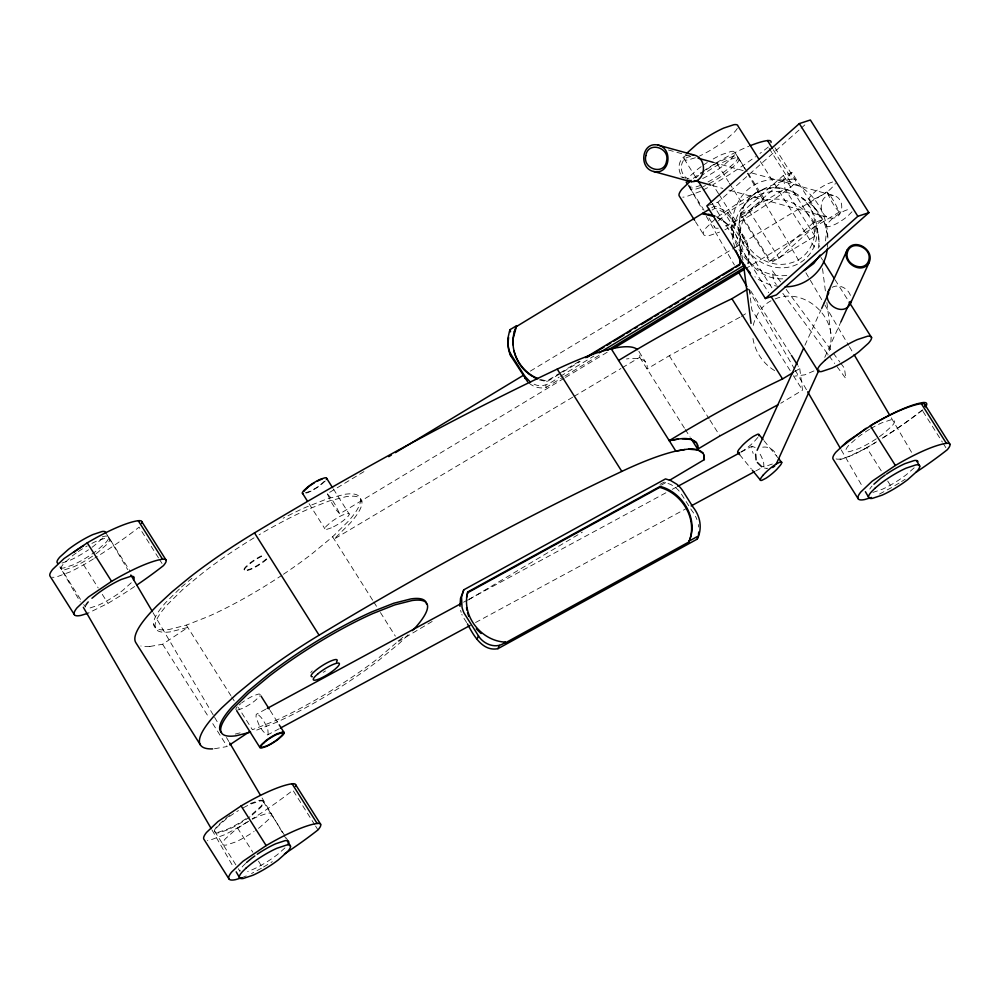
<?xml version="1.0" encoding="UTF-8"?>
<svg xmlns="http://www.w3.org/2000/svg" width="1000" height="1000" viewBox="0 0 1000 1000"><rect width="100%" height="100%" fill="white"/><g stroke="black" fill="none" stroke-linecap="round" stroke-linejoin="round"><path stroke-width="0.75" stroke-dasharray="5 3.75" d="M742.95 260.188C738.213 237.787 733.012 206.325 756.65 192.4C768.55 185.538 783.7 186.3 795.325 193.363C780.462 184.788 760.263 186.5 748.325 199.3M791.988 172.638L749.087 210.787L740.413 213.625L770.325 260.975L779 258.137L821.888 219.988L791.988 172.638L783.312 175.475L740.413 213.625C734.712 241.55 761.5 270.775 790.113 263.137C818.188 256.05 823.3 216.85 802.613 198.925M794.388 192.738C820.288 205.662 826.3 246.988 800.075 262.75C774.475 278.163 740.037 256.262 738.763 227.525M818.225 248.175C825.8 212.113 775.837 181.838 749.75 210.375C725.688 236.15 750.863 282.45 785.088 278.65M826.862 302.5L831.2 336.413L830.575 346.775L827.775 355.025M735.05 247.763C724.137 216.938 741 177.5 777.738 179.662C808.388 181.1 828.562 210.8 827.825 239.762M733.275 236.625C734.163 171.525 824.85 180.55 827.775 239.762M825.512 240.912L826.587 230.075M827.387 247.338L828 241.15M265.837 709.15L256.225 714.35L256 716.925L258.675 724.237A13.125 3.65 61.6 0 0 263.425 731.7L267.462 734.963L279.188 728.737M268.2 734.688L267.9 729.987L265.75 724.8A13.125 3.65 61.6 0 0 261 717.325L258.062 714.5L256.225 714.35M755.15 447.512L751.938 446.25L751.712 448.825L753.15 453.438M755.662 471.037L763.913 466.575L763.612 461.887L761.462 456.7A13.125 3.65 61.6 0 0 758.363 451.438M814.925 236.175L785.025 188.812L783.312 175.475L813.213 222.825L814.925 236.175L770.575 262.962L740.675 215.613L743.8 206.363L749.25 198.45M753.25 325.363C755.825 314.312 762.975 303.7 773.838 299.525M804.925 345.25L821.075 309.75M824.762 357.388L840.9 321.887M757.862 437.4L754.087 441.75A14.112 2.688 -40.6 0 1 743.363 450.513L741.075 451.838M851.963 211.775L847.862 216A15.738 3.613 -33.3 0 1 834.812 224.537L829.362 226.55A15.275 3.5 -33.3 0 1 827.525 223.538L831.625 219.3A15.738 3.613 -33.3 0 1 844.675 210.763L850.113 208.75M131.275 582.775L122.65 590.5A28.887 5.962 -32.3 0 1 98.263 605.225L89.05 608.288A28.025 5.787 -32.3 0 1 86.412 608.225M179.375 589.05L165.75 602.5A118.875 24.537 -32.3 0 0 169.2 629.475L186.35 625.125L208.325 616.475A122.487 25.288 -32.3 0 0 282.188 575.1M325.288 480.988L320.975 484.837A14.412 2.975 -32.3 0 1 308.812 492.188L306.225 493.212M283.438 574.263A122.487 25.288 -32.3 0 0 311.725 554.012L332.6 536.788L348.312 521.275A118.875 24.537 -32.3 0 0 344.862 494.288L327.713 498.638L305.75 507.287A122.487 25.288 -32.3 0 0 283.2 518.212M718.388 220.888L726.087 214.088A28.887 5.962 -32.3 0 1 750.462 199.35L759.688 196.287A28.025 5.787 -32.3 0 1 760.5 202.65L751.875 210.375A28.887 5.962 -32.3 0 1 727.5 225.1L722.312 227.138M402.85 637.25L377.788 658.612A122.487 25.288 -32.3 0 1 274.387 721.087L252.413 729.737L238.337 707.45M408.088 634.763L399.7 643.037L378.837 660.263A122.487 25.288 -32.3 0 1 275.425 722.738L253.463 731.388M245.6 863.425L242.812 866.175A28.025 5.787 -32.3 0 0 239.963 871.325L238.3 868.713M284.938 847.938L277.238 854.737A28.887 5.962 -32.3 0 1 252.85 869.463L247.675 871.513M914.163 467.812L906.462 474.613A28.887 5.962 -32.3 0 1 882.087 489.35L872.862 492.413M708.225 205.4L717.875 202.237L799.95 129.238M801.112 128.212L805.738 124.1M715.425 218.812L706.213 227.763A41 8.462 -32.3 0 0 710.387 235.225L719.55 232.1M181.475 586.975L191.9 578.362M695.738 177.887L698.7 175.45M239.125 705.013L240.763 703.662M252.188 815.062L260.812 807.35A28.025 5.787 -32.3 0 0 260 800.987L250.775 804.05A28.887 5.962 -32.3 0 0 241.025 809.062M266.438 558.837L263.775 561.025A15.475 3.188 -32.3 0 1 250.7 568.862L245.837 570.438A15.012 3.1 -32.3 0 1 245.6 566.912L250.3 562.75A15.475 3.188 -32.3 0 1 263.363 554.913M266.75 559.325L264.088 561.512A15.475 3.188 -32.3 0 1 251.012 569.35L246.15 570.925A15.012 3.1 -32.3 0 1 245.912 567.4L250.613 563.237A15.475 3.188 -32.3 0 1 263.675 555.4M693.325 178.375L701.462 172.262M717.65 216.887L740.788 201.225A71.025 14.663 -32.3 0 1 791.85 179.075L773.15 149.588M702.75 171.412L716.475 162.712L728.625 181.975M149.863 646.475L162.613 644.237L187.825 627.45L170.675 631.8M540.55 379.513L546.838 380.988L558.8 373.738M560.125 372.925L580.075 360.85M539.388 379.875L546.925 381.675L561.55 372.812M562.875 372.013L580.163 361.538M711.838 207.75L714.425 206.188L716.162 206.525L725.812 211.175A27.075 26.363 -7.3 0 1 731.925 217.913L742.113 234.05A33.475 32.6 -7.3 0 1 747.3 243.2L749.45 255.65L747.775 265.562L749.025 250.8L749.325 253.075M712.05 210.075L714.712 208.463L716.45 208.8L726.112 213.45A27.075 26.363 -7.3 0 1 732.212 220.188L742.412 236.325A33.475 32.6 -7.3 0 1 747.588 245.475L748.962 250.512M740.675 215.613L785.025 188.812M564.138 378.275L339.7 513.85L336.337 510.075A13.125 1.225 58.9 0 1 331.587 502.6L327.275 493.787L364.675 471.188M530.325 371.112L733.388 248.45M734.725 247.638L826.9 191.962L830.275 195.738A13.125 1.225 58.9 0 1 835.025 203.212L839.338 212.025L747.163 267.712M534.1 384.175C543.15 388.762 551.987 382.125 559.163 377.05M560.5 376.25L593.888 356.075M529.15 383.2C533.725 387.137 540.2 388.938 546.1 387.4L563.462 376.9M564.8 376.1L602.2 353.512M565.475 377.463L608.225 351.637M739.975 317.175L669.287 355.737L647.062 368.963A158.488 32.713 -32.3 0 0 626.462 358.963M741.3 316.375L747.913 312.375M794.463 371.737L799.75 368.537L798.088 365.913M799.75 368.537L802.525 390.175L780.763 403.263M572.688 397.2L334.062 539.113L349.787 523.6A118.875 24.537 -32.3 0 0 346.337 496.613L329.175 500.962L307.213 509.613A122.487 25.288 -32.3 0 0 259.075 534.812M574.038 396.4L620.95 368.5M622.288 367.7L639.725 357.337A158.488 32.713 -32.3 0 0 638.9 351.362M432.175 621.462L398.663 641.388L396.175 637.463M468.375 599.938L582.325 532.163M661.413 485.125L668.112 481.15M93.425 558.913A113.175 23.363 -32.3 0 1 83.625 564.837L71.338 571.425L56.837 576.838A41 8.462 -32.3 0 1 52.287 577.263M791.8 179.112A29.1 6 -32.3 0 1 792.625 185.538A113.175 23.363 -32.3 0 1 737.175 223.225L724.875 229.812M134.613 586.538A113.175 23.363 -32.3 0 1 107.95 603.35L87.65 613.362M247.275 821.988A113.175 23.363 -32.3 0 1 237.475 827.913L225.188 834.513L210.688 839.925A41 8.462 -32.3 0 1 207.413 840.375M899.112 483.05A113.175 23.363 -32.3 0 1 891.762 487.463L879.463 494.062M261.425 868.25L251.525 873.525M660.037 484.387L664.137 482.137L670.863 484.5L675.45 487.488A27.088 25.425 22.6 0 1 681.538 494.312L691.737 510.45A33.487 31.438 22.6 0 1 696.925 519.575M463.575 602.212L467.688 599.975M469.062 599.237L666.8 492.3M672.288 489.325L676.413 487.1M740.95 452.188L751.938 446.25M475.55 622.537L687.013 508.175M703.125 189.988L709.525 186.688M865.163 448.688L848.2 456.725L841.7 458.713A41 8.462 -32.3 0 1 834.875 457.962M687.113 155.062C677.775 158.287 676.538 171.625 683.375 177.95M700.562 191.3L686.062 196.713A41 8.462 -32.3 0 1 682.788 197.175M242.237 877.6L246.238 875.888M775.15 298.962C800.263 288.075 829.85 310.05 831.2 336.413M813.938 370.938L804.725 374.85L794.65 376.125M695.4 157.725L688.05 159.987A31.037 6.4 -32.3 0 1 684.675 156.275M700.775 185.362L692.85 187.913A28.025 5.787 -32.3 0 1 692.038 181.55M700.588 187.613L693.95 189.65A28.025 5.787 -32.3 0 1 693.138 183.3M331.325 527.85L326.725 529.375A13.987 2.888 -32.3 0 1 326.312 526.2L330.625 522.35A14.412 2.975 -32.3 0 1 342.788 515L347.4 513.475A13.987 2.888 -32.3 0 1 347.8 516.65L343.5 520.5A14.412 2.975 -32.3 0 1 331.325 527.85M250.4 803.462L259.625 800.4A28.025 5.787 -32.3 0 1 260.438 806.762L251.812 814.488A28.887 5.962 -32.3 0 1 249.587 816.162M832.125 287.325C839.613 283.3 849.438 289.113 850.863 297.162M763.913 466.575L762.075 466.438M772.35 463.988L766.125 466.163L767.312 468.587L764.45 468.013M821.888 219.988L813.213 222.825L770.325 260.975L770.575 262.962M839.912 459.8L854.412 454.387L868.487 446.725A113.175 23.363 -32.3 0 0 878.288 440.788M832.625 181.962L827.175 183.988A15.738 3.613 -33.3 0 0 814.137 192.525L810.037 196.75A15.275 3.5 -33.3 0 0 811.875 199.775L817.325 197.75A15.738 3.613 -33.3 0 0 830.362 189.225L834.463 184.988A15.275 3.5 -33.3 0 0 835.325 183.412M102.35 536.838L105.037 536.163A28.025 5.787 -32.3 0 1 105.862 542.525L97.225 550.237A28.887 5.962 -32.3 0 1 72.85 564.975L63.625 568.038A28.025 5.787 -32.3 0 1 60.562 564.675M305.3 492.875L309.413 491.512A12.9 2.662 -32.3 0 0 320.3 484.938L324.15 481.488A12.512 2.587 -32.3 0 0 325.15 480.15M62.038 563.05L69.912 560.325A28.887 5.962 -32.3 0 0 88.5 549.775M237.675 710.013L242.275 708.487A14.412 2.975 -32.3 0 0 254.45 701.137L258.75 697.288A13.987 2.888 -32.3 0 0 259.875 695.788M235.263 734.075L242.413 732.262M214.462 748.75L227.2 746.513L212.3 722.913M690.812 156.6C678.375 157.15 678.363 176.788 689.788 179.312M839.338 212.025L835.962 208.238A13.125 1.225 58.9 0 1 831.213 200.775L826.9 191.962M327.275 493.787L330.637 497.562A13.125 1.225 58.9 0 1 335.387 505.037L339.7 513.85M786.812 275.425C758.612 278.675 732.7 253.312 731.862 225.55M762.712 447.175C768.688 446.125 774.712 450.15 776.737 455.75M833.388 195.475C819.425 192.138 816.612 215.113 829.613 217.862C843.575 221.2 846.388 198.212 833.388 195.475L749.188 172.262M779.388 286.537L769.812 284.8L758.25 279.45L754.9 276.737M668.425 150L692.087 156.512M713.112 162.312L743.175 170.6M680.925 176.875L688.312 178.912M712.35 185.538L722.862 188.438M728.888 190.1L829.613 217.862M716.162 216.675C727.887 221.838 736.787 232.675 739.762 245.113M717.4 217.95C726.462 222.15 733.55 229.988 737.663 239.013M774.638 370.588C762.312 363.175 753.9 350.075 752.625 335.712M764.013 440.712L777.788 457.587M739.613 454.625L751.413 469.087M780.6 281.863L772.275 270.587L773.575 280.812L776.35 284.575M786.162 289.375L832.45 351.987M833.375 353.237L839.85 362.013M840.775 363.263L844.488 368.263L845.788 378.488L835.612 364.712M782.837 293.337L828.2 354.7M829.125 355.95L834.688 363.462M809.212 199.412L826.7 226.188M774.987 147.8L795.25 179.887M769.112 148.312L792.625 185.538M922.962 411.388L942.362 442.1M943.162 443.387L946.4 448.5M760.375 161.513L815.975 249.537M820.95 257.425L822.613 260.05M835.062 279.762L848.337 300.775M735.013 152.6L747.15 171.825M747.962 173.113L763.363 197.5M749.087 210.787L779 258.137M729.438 183.25L740.788 201.225M718.525 193.7L712.85 184.725A113.175 23.363 -32.3 0 0 755.575 156.662M719.338 194.988L737.175 223.225M717.875 202.237L772.288 288.4M881.25 470.838L866.7 447.8A113.175 23.363 -32.3 0 0 876.5 441.863M887.712 481.075L891.762 487.475M683.988 158.65L696.438 178.363M712.2 203.325L768.625 292.663M687.712 184.375L704.062 210.275M708.925 217.975L714.6 226.962M790.625 354.075L749.112 288.337L751.875 309.975L792.562 374.4M793.388 375.712L802.525 390.175M695.438 221.637L703.55 234.475M669.287 355.737L709.137 418.85M709.975 420.163L719.938 435.938M639.075 351.75L645.6 362.075M639.725 357.337L684.425 428.125M685.25 429.438L690.238 437.325M466.65 622.575L462.638 616.225A31.9 29.938 22.6 0 1 461.838 614.3M360.438 499.412L361.912 501.737M333.387 488.975L349.225 514.075M332.6 536.788L372.987 600.737M373.812 602.05L377.125 607.3M380.438 612.537L395.35 636.15M309.05 503.688L324.888 528.775M270.113 710.425L278.375 723.525M158.525 557.962L139.075 527.15A113.175 23.363 -32.3 0 1 94.637 558.15M159.338 559.25L162.587 564.375M314.75 824.788L292.925 790.238A113.175 23.363 -32.3 0 1 252.15 818.938M315.55 826.062L317.975 829.912M186.35 625.125L230.888 695.638M231.713 696.95L234.2 700.888M105.775 532.712L130.087 571.2M153.625 624.35L155.087 626.675M263.3 801.612L285.413 836.637M286.25 837.938L288.725 841.862M162.613 644.237L208.988 717.663M83.625 564.837L98.212 587.95M102.275 594.362L107.95 603.35M237.475 827.925L252.838 852.237M258.488 861.2L262.525 867.6A113.175 23.363 -32.3 0 0 272.325 861.663M80.512 599.375L59.95 566.825L80.225 601.912M83.75 604.513L85.375 607.075A28.025 5.787 -32.3 0 1 85.988 604.938M214.537 831.075L237.475 867.4M737.938 157.25L746.637 172.025M747.425 173.363L800.387 263.35M805.913 272.762L824.087 303.65M824.887 305L848.587 345.288M849.388 346.637L853.337 353.35M891.275 417.825L912.613 454.087M108.713 537.362L127.688 569.6M152.975 612.587L213.837 716.012M214.625 717.35L218.575 724.062M226.475 737.5L228.85 741.525M262.05 797.938L285.75 838.238M689.175 186.7L702.438 209.65M706.338 216.4L734.4 264.975M748.438 289.275L794.45 368.9M795.225 370.25L807.7 391.838M841.225 449.875L862.288 486.312M212 830L233.05 866.438M739.675 244.425L740.962 257.725M698.312 524.525L698.675 527.038M817.337 228.225L819.75 247.013M822.513 268.587L825.675 293.25M742.113 234.05L742.412 236.325M740.875 251.412L740.788 250.712L740.837 254.5M731.925 217.913L732.212 220.188M714.425 206.188L714.712 208.463M546.838 380.988L546.925 381.675M545.812 385.125L546.1 387.4M325.5 670.975A15.45 3.188 -32.3 0 1 323.225 672.337M149.825 646.5A142.363 29.388 -32.3 0 1 140.812 645.962M170.675 631.8A118.875 24.537 -32.3 0 1 167.213 604.825L182.938 589.3L203.8 572.075A122.487 25.288 -32.3 0 1 255.05 537.225M248.725 821.263A28.887 5.962 -32.3 0 0 234.1 830.987L225.475 838.7A28.025 5.787 -32.3 0 0 226.287 845.062L235.512 842A28.887 5.962 -32.3 0 0 254.088 831.462M252.512 819.175A28.887 5.962 -32.3 0 1 258.475 816.25L267.7 813.188A28.025 5.787 -32.3 0 1 268.512 819.55L259.887 827.275A28.887 5.962 -32.3 0 1 255.3 830.625M92.062 547.263A28.887 5.962 -32.3 0 0 94.288 545.588L102.925 537.875A28.025 5.787 -32.3 0 0 104.588 535.775M310.738 672.65A15.037 3.1 -32.3 0 1 312.262 670.875M249.95 816.737A28.887 5.962 -32.3 0 1 227.8 829.8L218.575 832.862A28.025 5.787 -32.3 0 1 217.763 826.5L226.388 818.775A28.887 5.962 -32.3 0 1 238.475 810.562M246.012 818.675A28.887 5.962 -32.3 0 1 227.438 829.212L218.212 832.275A28.025 5.787 -32.3 0 1 217.4 825.913L226.025 818.2A28.887 5.962 -32.3 0 1 230.613 814.837M96.1 553.663A28.887 5.962 -32.3 0 0 98.325 551.987L106.962 544.263A28.025 5.787 -32.3 0 0 106.137 537.9L96.925 540.962A28.887 5.962 -32.3 0 0 90.962 543.888M92.525 556.175A28.887 5.962 -32.3 0 1 73.95 566.712L64.725 569.775A28.025 5.787 -32.3 0 1 63.913 563.413L72.537 555.7A28.887 5.962 -32.3 0 1 77.138 552.337M78.338 551.512A28.887 5.962 -32.3 0 1 87.163 545.975M709.137 183.675A28.887 5.962 -32.3 0 0 727.562 171.863L736.188 164.137A28.025 5.787 -32.3 0 0 735.375 157.775L726.15 160.85A28.887 5.962 -32.3 0 0 702.862 174.737M705.487 185.525A28.887 5.962 -32.3 0 1 703.175 186.588M708.037 181.925A28.887 5.962 -32.3 0 0 726.462 170.113L735.088 162.4A28.025 5.787 -32.3 0 0 734.275 156.037L725.05 159.1A28.887 5.962 -32.3 0 0 706.462 169.638M702.65 178.538A28.887 5.962 -32.3 0 0 723.525 165.475L732.15 157.75A28.025 5.787 -32.3 0 0 731.338 151.387L722.113 154.45A28.887 5.962 -32.3 0 0 711.075 160.212M718.275 228.162A28.025 5.787 -32.3 0 1 715.212 224.812M700.662 173.825A28.887 5.962 -32.3 0 1 704.062 171.312M768.312 147.025A113.175 23.363 -32.3 0 1 759.95 153.438M905.212 479.25A113.175 23.363 -32.3 0 1 901.55 481.538M922.163 410.112A113.175 23.363 -32.3 0 1 881.375 438.812M701.125 166.663A28.887 5.962 -32.3 0 0 697.725 169.188L689.1 176.9A28.025 5.787 -32.3 0 0 686.862 179.913M703.525 165A28.887 5.962 -32.3 0 1 707.275 162.537M716.475 162.738A71.025 14.663 -32.3 0 1 748.675 146.312M869.8 489.05A28.025 5.787 -32.3 0 1 872.038 486.05M922.938 409.825A113.175 23.363 -32.3 0 1 880.725 439.263M260.188 694.712A13.987 2.888 -32.3 0 0 258.35 694.112L253.75 695.638A14.412 2.975 -32.3 0 0 247.6 698.888M869.488 429.363A28.887 5.962 -32.3 0 0 857.412 437.575L848.775 445.3A28.025 5.787 -32.3 0 0 849.587 451.65L858.812 448.587A28.887 5.962 -32.3 0 0 883.2 433.862L891.825 426.138A28.025 5.787 -32.3 0 0 891.012 419.775L881.787 422.85A28.887 5.962 -32.3 0 0 870.763 428.6M236.363 709.987A13.987 2.888 -32.3 0 1 237.275 706.838M241.575 702.987A14.412 2.975 -32.3 0 1 244.475 700.9M737.288 128.412A31.037 6.4 -32.3 0 1 734.812 131.738L725.263 140.287A31.975 6.6 -32.3 0 1 699.525 156.025M461.163 612.337A31.9 29.938 22.6 0 1 460.625 610.35"/><path stroke-width="1.5" d="M513.038 344.825L513.188 338.387L516.638 325.675L510.225 329.55L509.438 331.375L507.725 339.225L508.363 347.413A31.888 31.05 -7.3 0 0 510.35 353.375L510.637 355.65L527.638 381.775M669.463 480.35L704.312 459.625L704.038 455.25L702.85 452.738C695.375 446.375 684.513 449.738 675.837 451.112A161.125 33.263 -32.3 0 0 621.812 471.413A826.875 170.675 -32.3 0 0 319.088 635.2A146.412 30.225 -32.3 0 0 254.488 679.438L236.713 694.05L221.887 707.75A142.363 29.388 -32.3 0 0 212.65 748.888M755.612 454.25L756.087 459.837M827.237 248.888C825.55 269.762 806.125 287.188 785.175 286.762M698.462 534.45L698.75 532.025M740.4 260.113L739.6 264.2L585.388 357.625M740.487 260.8L739.688 264.9L735.7 267.312M508.587 337.488L507.95 343.537L508.65 349.688A31.888 31.05 -7.3 0 0 510.637 355.65M516.638 325.675C508.925 341.275 513.812 361.388 527 372.463M466.538 597.362L467.863 591.875L660.15 486.4C683.062 492.3 699.212 519.725 688.8 542.013L504.95 643.1L505.375 642.113C481.225 641.188 460.913 615.55 467.863 591.875M828.288 291.475C822.212 304 843.15 317.062 850.212 304L869.087 262.525C875.15 250 854.225 236.938 847.15 250L828.288 291.475L829.887 289.1M847.15 250C841.087 262.525 862.013 275.575 869.087 262.525M850.212 304L851.062 301.212M467.45 623.85C473.225 634.975 482.55 651.888 497.962 648.662L697.212 539.113L697.95 536.825M697.212 539.113C700.825 532.112 701.075 523.663 698.3 516.337A33.487 31.438 22.6 0 0 693.112 507.212L682.925 491.075A27.088 25.425 22.6 0 0 676.838 484.25L670.6 480.5L665.512 478.9L463.762 589.825L461.538 597.163L462.013 607.125A31.9 29.938 22.6 0 0 464.012 613L478.45 635.85C483.75 644.625 496.887 649.587 505.375 642.113M688.8 542.013C698.363 519.825 682.262 493.225 659.725 487.388L467.438 592.863M463.762 589.825L460.5 598.488L460 606.337M477.075 639.087L478.45 635.85M497.962 648.662L499.35 645.425M659.725 487.388L660.15 486.4M757.138 450.3L803.637 348.088M821.712 308.337L828.825 292.725M776.325 463.862L818.95 370.163M840.9 321.887L849.95 302.013M820.075 255.05L813.763 263.463L804.188 270.637M687.15 152.938L696.7 144.4A31.975 6.6 -32.3 0 1 723.7 128.088L733.913 124.7A31.037 6.4 -32.3 0 1 737.975 126.037L758.725 158.875M412.275 630.625L415.425 627.525A118.875 24.537 -32.3 0 0 411.962 600.55L394.812 604.888L372.85 613.538A122.487 25.288 -32.3 0 0 269.438 676.012L248.575 693.238L232.85 708.75A118.875 24.537 -32.3 0 0 236.3 735.738L250.6 732.113M873.9 484.212L880.675 478.325A28.887 5.962 -32.3 0 1 885.263 474.975M799.325 123.6L706.838 205.85L765.375 298.538L776.413 294.925L868.888 212.675L810.362 119.987L799.325 123.6L857.85 216.287L868.888 212.675M765.375 298.538L857.85 216.287M691.1 180.312L681.888 189.25A41 8.462 -32.3 0 0 679.225 195.963L694.625 220.35M842.3 446.175L866.125 428.25M91.938 598.275L96.862 594.212A28.887 5.962 -32.3 0 1 121.237 579.475L130.463 576.413A28.025 5.787 -32.3 0 1 133.512 579.775M265.562 740.975L261.262 744.825A13.987 2.888 -32.3 0 0 261.663 748L266.262 746.475A14.412 2.975 -32.3 0 0 278.438 739.125L282.738 735.263A13.987 2.888 -32.3 0 0 282.337 732.087L277.738 733.625M246.525 862.513L251.438 858.45A28.887 5.962 -32.3 0 1 254.85 855.925M772.65 467.525L774.775 465.975M229.725 744.837L249.9 731.413M586.8 357.512L604.087 347.05M606.75 345.438L610.737 343.025M613.387 341.413L624.025 334.963M626.688 333.35L630.675 330.938M634.663 328.525L637.325 326.912M641.312 324.5L651.95 318.05M654.6 316.438L658.587 314.025M661.25 312.413L665.238 310M669.225 307.587L671.888 305.975M674.55 304.363L678.538 301.95M682.525 299.525L685.175 297.913M689.163 295.5L699.8 289.062M702.463 287.45L713.1 281M715.75 279.4L719.75 276.975M722.4 275.363L733.037 268.925M516.725 326.375L709.262 209.312M388.725 456.662L391.4 455.05M395.4 452.625L523.65 375.15M599.237 352.85L744.812 264.913M607.537 350.275L745.1 267.175M612.225 349.212L744.488 269.325M618.587 360.462A303.9 62.725 -32.3 0 1 731.912 298.725L747.788 289.137M778.062 404.712L719.938 435.938L697.712 449.162L697.675 445.3L696.237 442.275C688.775 435.938 677.925 439.225 669.237 440.65A303.9 62.725 -32.3 0 1 782.562 378.925L793.138 372.537M138.3 520.688A71.025 14.663 -32.3 0 0 87.238 542.863L64.1 558.5L52.663 569.375A41 8.462 -32.3 0 0 50 576.087L74.325 614.6M162.625 559.2A71.025 14.663 -32.3 0 0 111.562 581.375L88.425 597.013L76.975 607.888A41 8.462 -32.3 0 0 81.163 615.35L87.65 613.362M292.15 783.763A71.025 14.663 -32.3 0 0 241.1 805.938L217.95 821.575L206.513 832.45A41 8.462 -32.3 0 0 203.85 839.163L228.912 878.838M924.725 406.287A29.1 6 -32.3 0 0 921.338 403.675L946.388 443.35A71.025 14.663 -32.3 0 0 895.375 465.487L872.237 481.125L860.8 492A41 8.462 -32.3 0 0 864.975 499.462L871.462 497.475M295.5 786.413A29.1 6 -32.3 0 0 292.1 783.8L317.15 823.475A71.025 14.663 -32.3 0 0 266.15 845.612L243.012 861.25L231.562 872.125A41 8.462 -32.3 0 0 235.75 879.587L242.237 877.6M689.225 541.025L698.587 535.875M267.213 708.413L460.825 603.7M677.788 486.35L739.575 452.938M280.562 728L470.05 625.513M691.125 505.938L754.3 471.775M321.975 479.113L319.662 480.012A12.9 2.662 -32.3 0 0 317.013 481.325M669.237 440.65L678.238 439.062M684.837 449.525L675.837 451.112L611.25 348.837A158.488 32.713 -32.3 0 1 637.475 349.637M682.15 438.713L691.363 439.513L696.6 443.038M688.75 449.175L697.962 449.975L703.2 453.488M658.025 145.075C641.55 141.25 638.362 168.35 653.713 171.513L689.2 181.287C705.675 185.125 708.863 158.012 693.512 154.863L658.025 145.075C673.375 148.238 670.188 175.338 653.713 171.513M691.35 154.613L693.512 154.863M702.812 213.2L715.025 216.088M702.9 213.9L713.9 216.4M698.075 158.175L713.112 162.312M694.3 180.562L710.837 185.125M687.138 180.45L689.2 181.287M538.112 378.625C526.112 373.913 517.013 363.038 513.925 350.588M533.438 377.113L537 378.775M527.962 373.375L532.337 376.375M530.5 382.2L524.775 376.225L510.35 353.375M761.725 466.75L757.387 462.512M750.438 273.125L740.362 261L735.837 250.475M476.287 628.837L481.075 633.538M759.1 434.688L763.037 439.5M778.763 458.8L781.712 462.413M737.65 452.212L739.613 454.625M752.4 470.3L760.263 479.938M750.1 145.738A71.025 14.663 -32.3 0 1 767.525 140.562L772.337 148.3M924.788 404.462L949.837 444.125M823.438 261.363L834.225 278.45M849.163 302.1L871.562 337.575M895.375 465.475L870.325 425.8A71.025 14.663 -32.3 0 1 921.375 403.65M698.088 180.987L711.363 202.013M771.112 296.613L817.575 370.188M791.45 355.387L797.262 364.6M731.912 298.725L782.55 378.925M858.138 498.713L833.075 459.05A41 8.462 -32.3 0 1 835.738 452.337L847.175 441.463L872.113 424.712A71.025 14.663 -32.3 0 1 923.175 402.562M691.062 438.638L697.712 449.162L697.438 444.787M200.425 744.938L135.838 642.65A142.363 29.388 -32.3 0 1 157.312 605.475L172.125 591.763L189.887 577.15A146.412 30.225 -32.3 0 1 254.488 532.913A826.875 170.675 -32.3 0 1 557.238 369.113L621.812 471.4M326.712 478.413L332.55 487.663M302.375 493.113L307.375 501.037M254.488 532.9L319.088 635.188M261.012 696.025L269.275 709.125M279.212 724.837L284.175 732.7M141.7 521.5L166.025 560.013M295.55 784.575L320.613 824.25M236.675 710.725L259.825 747.4M87.238 542.837L111.562 581.35M241.1 805.925L266.15 845.588M854.125 354.688L889.688 415.138M916.562 460.8L919.725 466.175M130.85 574.975L152.188 611.237M229.638 742.875L260.462 795.263M287.337 840.925L290.5 846.3M738.3 271.725L746.875 286.575M807.7 391.838L840.45 448.525M865.4 491.712L868.525 497.113M83.338 607.312L211.225 828.65M236.175 871.838L239.288 877.225M704.038 455.25L704.312 459.625M467.537 612.675L468.775 616.388M466.525 607.638L466.925 610.175M743.337 263.263L751.038 323.387M708.975 214.15L709.062 214.85M524.775 376.225L525.075 378.5M514.35 331.463L514.438 332.163M510.225 329.55L510.513 331.825M426.5 604.012A118.875 24.537 -32.3 0 0 410.925 598.9L393.775 603.237L371.8 611.888A122.487 25.288 -32.3 0 0 268.4 674.362L247.525 691.587L231.812 707.1A118.875 24.537 -32.3 0 0 221.5 732.412M557.212 369.125A161.125 33.263 -32.3 0 1 611.263 348.825M73.675 552.275A28.887 5.962 -32.3 0 1 83.513 545.737M257.238 854.262A28.887 5.962 -32.3 0 1 275.825 843.725L285.05 840.662A28.025 5.787 -32.3 0 1 288.1 844.013M58.05 563.325A28.025 5.787 -32.3 0 1 59.875 557.025L68.5 549.3A28.887 5.962 -32.3 0 1 92.888 534.575L102.1 531.512A28.025 5.787 -32.3 0 1 105.775 532.712M141.65 523.337A29.1 6 -32.3 0 0 138.25 520.725L162.575 559.237A29.1 6 -32.3 0 1 163.4 565.662A113.175 23.363 -32.3 0 1 136.962 584.938M336.5 661.988A15.037 3.1 -32.3 0 0 334 659.862L331.45 660.75A15.45 3.188 -32.3 0 0 315.562 670.475L313.3 672.525A15.037 3.1 -32.3 0 0 312.387 676.737M284.438 853.938A113.175 23.363 -32.3 0 0 317.987 829.9A29.1 6 -32.3 0 0 317.162 823.475M85.988 604.938A28.025 5.787 -32.3 0 1 88.225 601.925M687.288 183.2A28.025 5.787 -32.3 0 1 686.237 182.05M946.388 443.35A29.1 6 -32.3 0 1 947.212 449.787A113.175 23.363 -32.3 0 1 916.05 472.238M767.487 140.6A29.1 6 -32.3 0 1 771.075 142.487M886.475 474.137A28.887 5.962 -32.3 0 1 905.05 463.6L914.275 460.538A28.025 5.787 -32.3 0 1 917.95 461.737M923.125 402.6A29.1 6 -32.3 0 1 925.575 406.95M302.887 493.688A13.987 2.888 -32.3 0 1 303.8 490.55L308.1 486.688A14.412 2.975 -32.3 0 1 320.275 479.338L324.875 477.812A13.987 2.888 -32.3 0 1 326.4 479.487M739.287 452.587A13.625 2.6 -40.6 0 1 738.888 449.487L742.675 445.15A14.112 2.688 -40.6 0 1 753.4 436.388L757.463 434.312A13.625 2.6 -40.6 0 1 758.838 435.788M265.55 740.837A14.412 2.975 -32.3 0 1 277.712 733.487M314.175 482.925A12.9 2.662 -32.3 0 0 308.788 486.6L304.938 490.037A12.512 2.587 -32.3 0 0 303.938 491.388M645.837 155.625C642.25 169.05 664.438 175.963 666.562 161.062C670.138 147.625 647.95 140.725 645.837 155.625M847.325 252.65C844.3 265 865.525 273.5 868.9 259.738C871.925 247.387 850.7 238.9 847.325 252.65M763.125 475.188L761.5 477.225A13.625 2.6 -40.6 0 0 761.9 480.312L765.975 478.237A14.112 2.688 -40.6 0 0 776.7 469.475L780.475 465.138A13.625 2.6 -40.6 0 0 780.075 462.038L776.012 464.113A14.112 2.688 -40.6 0 0 765.288 472.875L763.125 475.188M263.938 742.75L262.288 744.388A12.512 2.587 -32.3 0 0 262.65 747.225L266.775 745.863A12.9 2.662 -32.3 0 0 277.65 739.287L281.5 735.837A12.512 2.587 -32.3 0 0 281.137 733L277.025 734.362A12.9 2.662 -32.3 0 0 266.137 740.938L263.938 742.75M246.188 867.975L242.3 871.812A29.438 6.075 -32.3 0 0 243.15 878.5L252.838 875.275A30.325 6.262 -32.3 0 0 278.438 859.812L287.5 851.712A29.438 6.075 -32.3 0 0 286.637 845.025L276.95 848.25A30.325 6.262 -32.3 0 0 251.35 863.713L246.188 867.975M824.85 360.425L820.738 364.475A31.037 6.4 -32.3 0 0 821.637 371.525L831.85 368.125A31.975 6.6 -32.3 0 0 858.85 351.825L868.4 343.275A31.037 6.4 -32.3 0 0 867.5 336.238L857.288 339.625A31.975 6.6 -32.3 0 0 830.288 355.938L824.85 360.425M875.413 487.85L871.525 491.7A29.438 6.075 -32.3 0 0 872.375 498.375L882.062 495.163A30.325 6.262 -32.3 0 0 907.663 479.688L916.725 471.587A29.438 6.075 -32.3 0 0 915.863 464.913L906.188 468.125A30.325 6.262 -32.3 0 0 880.588 483.587L875.413 487.85M317.762 673.95L315.5 676.012A15.037 3.1 -32.3 0 0 316.475 679.9L319.025 679.013A15.45 3.188 -32.3 0 0 334.913 669.3L337.175 667.237A15.037 3.1 -32.3 0 0 336.2 663.35L333.65 664.237A15.45 3.188 -32.3 0 0 317.762 673.95"/></g></svg>
